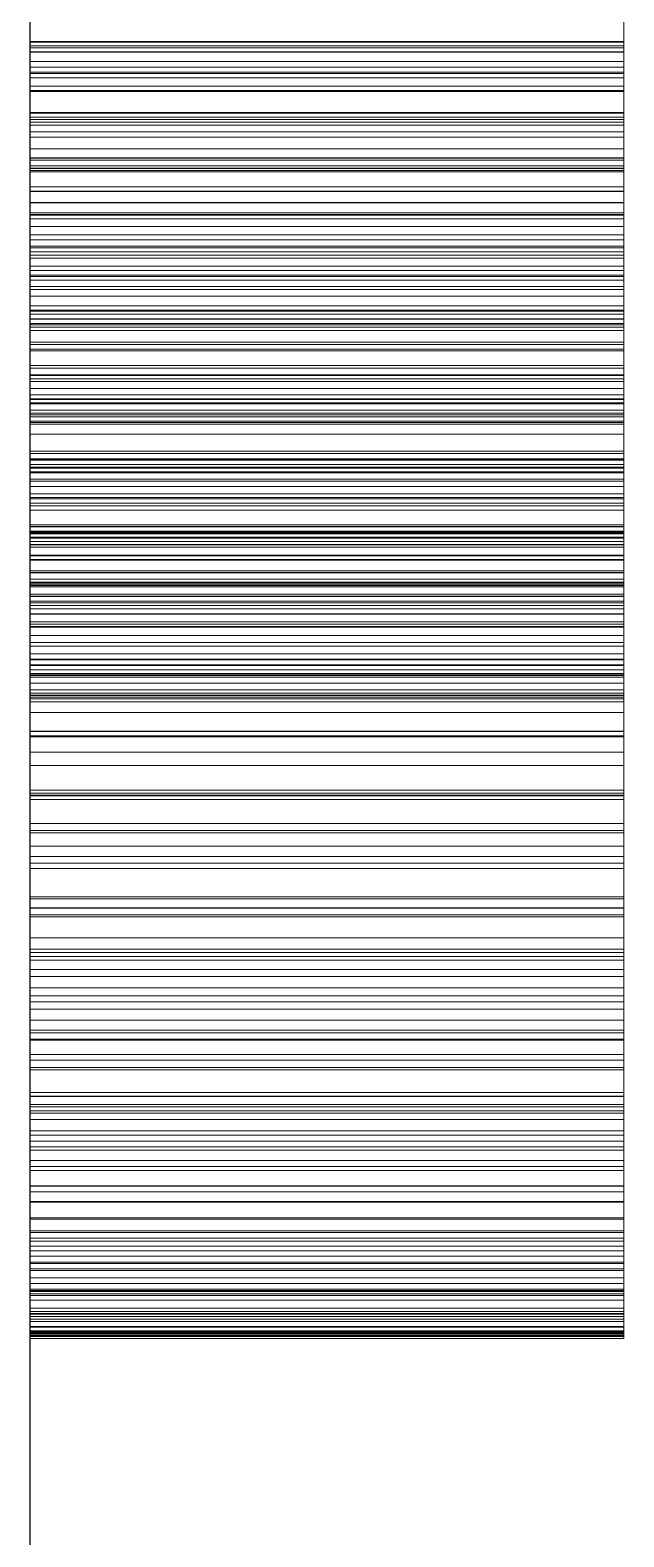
# Model space of a CAD drawing. Header units: millimetres. Extents: x 40 to 1360, y 134 to 546.
# Drawn here: x 107.85 to 108.05, y 328.833 to 329.341 of the extents above; entities that cross this region are included whole.
import ezdxf

# ---------------------------------------------------------------- set-up
doc = ezdxf.new("R2010")
doc.units = ezdxf.units.MM
doc.linetypes.add('WP_HIDDEN', pattern=[2.3, 1.5, -0.8])
doc.layers.add('HIDDEN', color=7, linetype='WP_HIDDEN', lineweight=13)
doc.layers.add('VISIBLE', color=7, linetype='CONTINUOUS', lineweight=25)

msp = doc.modelspace()

# ---------------------------------------------------------------- linework, layer by layer
at = {"layer": 'HIDDEN', "ltscale": 2}
for p, q in [((107.85, 330.8114), (107.85, 328.93626)), ((108.05, 330.8114), (108.05, 328.93626)), ((107.85, 329.37987), (107.85, 329.32211)), ((108.05, 329.37987), (108.05, 329.32211)), ((107.85, 329.32492), (107.85, 329.37411)), ((107.85, 329.32854), (107.85, 329.37164)), ((108.05, 329.32492), (108.05, 329.37411)), ((108.05, 329.32854), (108.05, 329.37164)), ((107.85, 329.33707), (107.85, 329.36697)), ((107.85, 329.36561), (107.85, 329.3358)), ((107.85, 329.36546), (107.85, 329.33045)), ((107.85, 329.33719), (107.85, 329.3653)), ((108.05, 329.33707), (108.05, 329.36697)), ((108.05, 329.36561), (108.05, 329.3358)), ((108.05, 329.36546), (108.05, 329.33045)), ((108.05, 329.33719), (108.05, 329.3653)), ((107.85, 329.36407), (107.85, 329.33703)), ((107.85, 329.36377), (107.85, 329.3204)), ((107.85, 329.33512), (107.85, 329.3619)), ((107.85, 329.36158), (107.85, 329.32075)), ((108.05, 329.36407), (108.05, 329.33703)), ((108.05, 329.36377), (108.05, 329.3204)), ((108.05, 329.33512), (108.05, 329.3619)), ((108.05, 329.36158), (108.05, 329.32075)), ((107.85, 329.32687), (107.85, 329.35713)), ((107.85, 329.35634), (107.85, 329.33369)), ((107.85, 329.32638), (107.85, 329.35586)), ((107.85, 329.35465), (107.85, 329.33362)), ((108.05, 329.32687), (108.05, 329.35713)), ((108.05, 329.35634), (108.05, 329.33369)), ((108.05, 329.32638), (108.05, 329.35586)), ((108.05, 329.35465), (108.05, 329.33362)), ((107.85, 329.35198), (107.85, 329.30099)), ((108.05, 329.35198), (108.05, 329.30099)), ((107.85, 329.29799), (107.85, 329.34228)), ((107.85, 329.30499), (107.85, 329.34105)), ((108.05, 329.29799), (108.05, 329.34228)), ((108.05, 329.30499), (108.05, 329.34105)), ((107.85, 329.31096), (107.85, 329.33719)), ((107.85, 329.33719), (108.05, 329.33719)), ((107.85, 329.30901), (107.85, 329.33707)), ((107.85, 329.33707), (108.05, 329.33707)), ((107.85, 329.33703), (108.05, 329.33703)), ((107.85, 329.33703), (107.85, 329.31173)), ((107.85, 329.3358), (107.85, 329.30681)), ((107.85, 329.3358), (108.05, 329.3358)), ((107.85, 329.31006), (107.85, 329.33512)), ((107.85, 329.33512), (108.05, 329.33512)), ((107.85, 329.33369), (107.85, 329.31306)), ((107.85, 329.33369), (108.05, 329.33369)), ((108.05, 329.31096), (108.05, 329.33719)), ((108.05, 329.30901), (108.05, 329.33707)), ((108.05, 329.33703), (108.05, 329.31173)), ((108.05, 329.3358), (108.05, 329.30681)), ((108.05, 329.31006), (108.05, 329.33512)), ((108.05, 329.33369), (108.05, 329.31306)), ((107.85, 329.33362), (107.85, 329.31332)), ((107.85, 329.33362), (108.05, 329.33362)), ((107.85, 329.33045), (107.85, 329.2953)), ((107.85, 329.33045), (108.05, 329.33045)), ((108.05, 329.33362), (108.05, 329.31332)), ((108.05, 329.33045), (108.05, 329.2953)), ((107.85, 329.29333), (107.85, 329.32854)), ((107.85, 329.32854), (108.05, 329.32854)), ((107.85, 329.29722), (107.85, 329.32687)), ((107.85, 329.32687), (108.05, 329.32687)), ((107.85, 329.29786), (107.85, 329.32638)), ((107.85, 329.32638), (108.05, 329.32638)), ((107.85, 329.27888), (107.85, 329.32492)), ((107.85, 329.32492), (108.05, 329.32492)), ((108.05, 329.29333), (108.05, 329.32854)), ((108.05, 329.29722), (108.05, 329.32687)), ((108.05, 329.29786), (108.05, 329.32638)), ((108.05, 329.27888), (108.05, 329.32492)), ((107.85, 329.32211), (107.85, 329.29447)), ((107.85, 329.32211), (108.05, 329.32211)), ((107.85, 329.32075), (108.05, 329.32075)), ((107.85, 329.32075), (107.85, 329.28291)), ((107.85, 329.3204), (107.85, 329.27946)), ((107.85, 329.3204), (108.05, 329.3204)), ((108.05, 329.32211), (108.05, 329.29447)), ((108.05, 329.32075), (108.05, 329.28291)), ((108.05, 329.3204), (108.05, 329.27946)), ((107.85, 329.31332), (107.85, 329.29374)), ((107.85, 329.31332), (108.05, 329.31332)), ((107.85, 329.31306), (107.85, 329.29446)), ((107.85, 329.31306), (108.05, 329.31306)), ((107.85, 329.31173), (108.05, 329.31173)), ((107.85, 329.31173), (107.85, 329.28817)), ((107.85, 329.28661), (107.85, 329.31096)), ((107.85, 329.31096), (108.05, 329.31096)), ((107.85, 329.28674), (107.85, 329.31006)), ((107.85, 329.31006), (108.05, 329.31006)), ((107.85, 329.28278), (107.85, 329.30901)), ((107.85, 329.30901), (108.05, 329.30901)), ((108.05, 329.31332), (108.05, 329.29374)), ((108.05, 329.31306), (108.05, 329.29446)), ((108.05, 329.31173), (108.05, 329.28817)), ((108.05, 329.28661), (108.05, 329.31096)), ((108.05, 329.28674), (108.05, 329.31006)), ((108.05, 329.28278), (108.05, 329.30901)), ((107.85, 329.30681), (107.85, 329.27865)), ((107.85, 329.30681), (108.05, 329.30681)), ((107.85, 329.27203), (107.85, 329.30499)), ((107.85, 329.30499), (108.05, 329.30499)), ((108.05, 329.30681), (108.05, 329.27865)), ((108.05, 329.27203), (108.05, 329.30499)), ((107.85, 329.30099), (107.85, 329.25366)), ((107.85, 329.30099), (108.05, 329.30099)), ((108.05, 329.30099), (108.05, 329.25366)), ((107.85, 329.25458), (107.85, 329.29799)), ((107.85, 329.29799), (108.05, 329.29799)), ((107.85, 329.27032), (107.85, 329.29786)), ((107.85, 329.29786), (108.05, 329.29786)), ((107.85, 329.26818), (107.85, 329.29722)), ((107.85, 329.29722), (108.05, 329.29722)), ((107.85, 329.2953), (107.85, 329.26002)), ((107.85, 329.2953), (108.05, 329.2953)), ((107.85, 329.29447), (107.85, 329.26766)), ((107.85, 329.29447), (108.05, 329.29447)), ((107.85, 329.29446), (107.85, 329.27743)), ((107.85, 329.29446), (108.05, 329.29446)), ((107.85, 329.29374), (107.85, 329.27488)), ((107.85, 329.29374), (108.05, 329.29374)), ((107.85, 329.25803), (107.85, 329.29333)), ((107.85, 329.29333), (108.05, 329.29333)), ((108.05, 329.25458), (108.05, 329.29799)), ((108.05, 329.27032), (108.05, 329.29786)), ((108.05, 329.26818), (108.05, 329.29722)), ((108.05, 329.2953), (108.05, 329.26002)), ((108.05, 329.29447), (108.05, 329.26766)), ((108.05, 329.29446), (108.05, 329.27743)), ((108.05, 329.29374), (108.05, 329.27488)), ((108.05, 329.25803), (108.05, 329.29333)), ((107.85, 329.28817), (108.05, 329.28817)), ((107.85, 329.28817), (107.85, 329.26636)), ((108.05, 329.28817), (108.05, 329.26636)), ((107.85, 329.26514), (107.85, 329.28674)), ((107.85, 329.28674), (108.05, 329.28674)), ((107.85, 329.26414), (107.85, 329.28661)), ((107.85, 329.28661), (108.05, 329.28661)), ((107.85, 329.28291), (108.05, 329.28291)), ((107.85, 329.28291), (107.85, 329.24806)), ((108.05, 329.26514), (108.05, 329.28674)), ((108.05, 329.26414), (108.05, 329.28661)), ((108.05, 329.28291), (108.05, 329.24806)), ((107.85, 329.25839), (107.85, 329.28278)), ((107.85, 329.28278), (108.05, 329.28278)), ((107.85, 329.27946), (107.85, 329.24095)), ((107.85, 329.27946), (108.05, 329.27946)), ((107.85, 329.23505), (107.85, 329.27888)), ((107.85, 329.27888), (108.05, 329.27888)), ((107.85, 329.27865), (107.85, 329.25132)), ((107.85, 329.27865), (108.05, 329.27865)), ((108.05, 329.25839), (108.05, 329.28278)), ((108.05, 329.27946), (108.05, 329.24095)), ((108.05, 329.23505), (108.05, 329.27888)), ((108.05, 329.27865), (108.05, 329.25132)), ((107.85, 329.27743), (107.85, 329.26149)), ((107.85, 329.27743), (108.05, 329.27743)), ((107.85, 329.27488), (107.85, 329.25676)), ((107.85, 329.27488), (108.05, 329.27488)), ((108.05, 329.27743), (108.05, 329.26149)), ((108.05, 329.27488), (108.05, 329.25676)), ((107.85, 329.24218), (107.85, 329.27203)), ((107.85, 329.27203), (108.05, 329.27203)), ((107.85, 329.24374), (107.85, 329.27032)), ((107.85, 329.27032), (108.05, 329.27032)), ((107.85, 329.23975), (107.85, 329.26818)), ((107.85, 329.26818), (108.05, 329.26818)), ((107.85, 329.26766), (107.85, 329.24167)), ((107.85, 329.26766), (108.05, 329.26766)), ((108.05, 329.24218), (108.05, 329.27203)), ((108.05, 329.24374), (108.05, 329.27032)), ((108.05, 329.23975), (108.05, 329.26818)), ((108.05, 329.26766), (108.05, 329.24167)), ((107.85, 329.26636), (108.05, 329.26636)), ((107.85, 329.26636), (107.85, 329.2463)), ((107.85, 329.24527), (107.85, 329.26514)), ((107.85, 329.26514), (108.05, 329.26514)), ((107.85, 329.24356), (107.85, 329.26414)), ((107.85, 329.26414), (108.05, 329.26414)), ((108.05, 329.26636), (108.05, 329.2463)), ((108.05, 329.24527), (108.05, 329.26514)), ((108.05, 329.24356), (108.05, 329.26414)), ((107.85, 329.26149), (107.85, 329.24666)), ((107.85, 329.26149), (108.05, 329.26149)), ((107.85, 329.26002), (107.85, 329.2246)), ((107.85, 329.26002), (108.05, 329.26002)), ((107.85, 329.23583), (107.85, 329.25839)), ((107.85, 329.25839), (108.05, 329.25839)), ((107.85, 329.22263), (107.85, 329.25803)), ((107.85, 329.25803), (108.05, 329.25803)), ((108.05, 329.26149), (108.05, 329.24666)), ((108.05, 329.26002), (108.05, 329.2246)), ((108.05, 329.23583), (108.05, 329.25839)), ((108.05, 329.22263), (108.05, 329.25803)), ((107.85, 329.25676), (107.85, 329.22345)), ((107.85, 329.25676), (108.05, 329.25676)), ((107.85, 329.21288), (107.85, 329.25458)), ((107.85, 329.25458), (108.05, 329.25458)), ((107.85, 329.25366), (107.85, 329.20922)), ((107.85, 329.25366), (108.05, 329.25366)), ((108.05, 329.25676), (108.05, 329.22345)), ((108.05, 329.21288), (108.05, 329.25458)), ((108.05, 329.25366), (108.05, 329.20922)), ((107.85, 329.25132), (107.85, 329.22481)), ((107.85, 329.25132), (108.05, 329.25132)), ((107.85, 329.24806), (108.05, 329.24806)), ((107.85, 329.24806), (107.85, 329.21678)), ((108.05, 329.25132), (108.05, 329.22481)), ((108.05, 329.24806), (108.05, 329.21678)), ((107.85, 329.24666), (107.85, 329.23292)), ((107.85, 329.24666), (108.05, 329.24666)), ((107.85, 329.2463), (108.05, 329.2463)), ((107.85, 329.2463), (107.85, 329.22798)), ((107.85, 329.22713), (107.85, 329.24527)), ((107.85, 329.24527), (108.05, 329.24527)), ((107.85, 329.21813), (107.85, 329.24374)), ((107.85, 329.24374), (108.05, 329.24374)), ((107.85, 329.22485), (107.85, 329.24356)), ((107.85, 329.24356), (108.05, 329.24356)), ((108.05, 329.24666), (108.05, 329.23292)), ((108.05, 329.2463), (108.05, 329.22798)), ((108.05, 329.22713), (108.05, 329.24527)), ((108.05, 329.21813), (108.05, 329.24374)), ((108.05, 329.22485), (108.05, 329.24356)), ((107.85, 329.21543), (107.85, 329.24218)), ((107.85, 329.24218), (108.05, 329.24218)), ((107.85, 329.24167), (107.85, 329.21651)), ((107.85, 329.24167), (108.05, 329.24167)), ((107.85, 329.24095), (107.85, 329.20488)), ((107.85, 329.24095), (108.05, 329.24095)), ((107.85, 329.21194), (107.85, 329.23975)), ((107.85, 329.23975), (108.05, 329.23975)), ((108.05, 329.21543), (108.05, 329.24218)), ((108.05, 329.24167), (108.05, 329.21651)), ((108.05, 329.24095), (108.05, 329.20488)), ((108.05, 329.21194), (108.05, 329.23975)), ((107.85, 329.21511), (107.85, 329.23583)), ((107.85, 329.23583), (108.05, 329.23583)), ((107.85, 329.19341), (107.85, 329.23505)), ((107.85, 329.23505), (108.05, 329.23505)), ((107.85, 329.23355), (107.85, 328.93626)), ((107.85, 329.23355), (108.05, 329.23355)), ((107.85, 329.23292), (107.85, 329.22028)), ((107.85, 329.23292), (108.05, 329.23292)), ((108.05, 329.21511), (108.05, 329.23583)), ((108.05, 329.19341), (108.05, 329.23505)), ((108.05, 329.23355), (108.05, 328.93626)), ((108.05, 329.23292), (108.05, 329.22028)), ((107.85, 329.22798), (108.05, 329.22798)), ((107.85, 329.22798), (107.85, 329.2114)), ((107.85, 329.21071), (107.85, 329.22713)), ((107.85, 329.22713), (108.05, 329.22713)), ((108.05, 329.22798), (108.05, 329.2114)), ((108.05, 329.21071), (108.05, 329.22713)), ((107.85, 329.2082), (107.85, 329.22485)), ((107.85, 329.22485), (108.05, 329.22485)), ((107.85, 329.22481), (107.85, 329.19913)), ((107.85, 329.22481), (108.05, 329.22481)), ((107.85, 329.2246), (107.85, 329.18905)), ((107.85, 329.2246), (108.05, 329.2246)), ((107.85, 329.22345), (107.85, 329.19458)), ((107.85, 329.22345), (108.05, 329.22345)), ((107.85, 329.18715), (107.85, 329.22263)), ((107.85, 329.22263), (108.05, 329.22263)), ((108.05, 329.2082), (108.05, 329.22485)), ((108.05, 329.22481), (108.05, 329.19913)), ((108.05, 329.2246), (108.05, 329.18905)), ((108.05, 329.22345), (108.05, 329.19458)), ((108.05, 329.18715), (108.05, 329.22263)), ((107.85, 329.22028), (107.85, 329.20874)), ((107.85, 329.22028), (108.05, 329.22028)), ((107.85, 329.19349), (107.85, 329.21813)), ((107.85, 329.21813), (108.05, 329.21813)), ((108.05, 329.22028), (108.05, 329.20874)), ((108.05, 329.19349), (108.05, 329.21813)), ((107.85, 329.21678), (108.05, 329.21678)), ((107.85, 329.21678), (107.85, 329.18968)), ((107.85, 329.21651), (107.85, 329.19218)), ((107.85, 329.21651), (108.05, 329.21651)), ((107.85, 329.1918), (107.85, 329.21543)), ((107.85, 329.21543), (108.05, 329.21543)), ((107.85, 329.19622), (107.85, 329.21511)), ((107.85, 329.21511), (108.05, 329.21511)), ((107.85, 329.17369), (107.85, 329.21288)), ((107.85, 329.21288), (108.05, 329.21288)), ((107.85, 329.18473), (107.85, 329.21194)), ((107.85, 329.21194), (108.05, 329.21194)), ((108.05, 329.21678), (108.05, 329.18968)), ((108.05, 329.21651), (108.05, 329.19218)), ((108.05, 329.1918), (108.05, 329.21543)), ((108.05, 329.19622), (108.05, 329.21511)), ((108.05, 329.17369), (108.05, 329.21288)), ((108.05, 329.18473), (108.05, 329.21194)), ((107.85, 329.2114), (108.05, 329.2114)), ((107.85, 329.2114), (107.85, 329.19657)), ((107.85, 329.19603), (107.85, 329.21071)), ((107.85, 329.21071), (108.05, 329.21071)), ((107.85, 329.20922), (107.85, 329.16765)), ((107.85, 329.20922), (108.05, 329.20922)), ((107.85, 329.20874), (107.85, 329.1983)), ((107.85, 329.20874), (108.05, 329.20874)), ((107.85, 329.19376), (107.85, 329.2082)), ((107.85, 329.2082), (108.05, 329.2082)), ((108.05, 329.2114), (108.05, 329.19657)), ((108.05, 329.19603), (108.05, 329.21071)), ((108.05, 329.20922), (108.05, 329.16765)), ((108.05, 329.20874), (108.05, 329.1983)), ((108.05, 329.19376), (108.05, 329.2082)), ((107.85, 329.20488), (107.85, 329.17123)), ((107.85, 329.20488), (108.05, 329.20488)), ((108.05, 329.20488), (108.05, 329.17123)), ((107.85, 329.19913), (107.85, 329.17428)), ((107.85, 329.19913), (108.05, 329.19913)), ((107.85, 329.1983), (107.85, 329.18896)), ((107.85, 329.1983), (108.05, 329.1983)), ((107.85, 329.19657), (108.05, 329.19657)), ((107.85, 329.19657), (107.85, 329.18349)), ((108.05, 329.19913), (108.05, 329.17428)), ((108.05, 329.1983), (108.05, 329.18896)), ((108.05, 329.19657), (108.05, 329.18349)), ((107.85, 329.17917), (107.85, 329.19622)), ((107.85, 329.19622), (108.05, 329.19622)), ((107.85, 329.18307), (107.85, 329.19603)), ((107.85, 329.19603), (108.05, 329.19603)), ((107.85, 329.19458), (107.85, 329.17015)), ((107.85, 329.19458), (108.05, 329.19458)), ((107.85, 329.18155), (107.85, 329.19376)), ((107.85, 329.19376), (108.05, 329.19376)), ((107.85, 329.16982), (107.85, 329.19349)), ((107.85, 329.19349), (108.05, 329.19349)), ((107.85, 329.15397), (107.85, 329.19341)), ((107.85, 329.19341), (108.05, 329.19341)), ((107.85, 329.19218), (107.85, 329.16868)), ((107.85, 329.19218), (108.05, 329.19218)), ((107.85, 329.17133), (107.85, 329.1918)), ((107.85, 329.1918), (108.05, 329.1918)), ((108.05, 329.17917), (108.05, 329.19622)), ((108.05, 329.18307), (108.05, 329.19603)), ((108.05, 329.19458), (108.05, 329.17015)), ((108.05, 329.18155), (108.05, 329.19376)), ((108.05, 329.16982), (108.05, 329.19349)), ((108.05, 329.15397), (108.05, 329.19341)), ((108.05, 329.19218), (108.05, 329.16868)), ((108.05, 329.17133), (108.05, 329.1918)), ((107.85, 329.18968), (108.05, 329.18968)), ((107.85, 329.18968), (107.85, 329.16675)), ((107.85, 329.18905), (107.85, 329.15336)), ((107.85, 329.18905), (108.05, 329.18905)), ((107.85, 329.18896), (107.85, 329.18072)), ((107.85, 329.18896), (108.05, 329.18896)), ((107.85, 328.93626), (107.85, 329.18715)), ((107.85, 329.18715), (108.05, 329.18715)), ((108.05, 329.18968), (108.05, 329.16675)), ((108.05, 329.18905), (108.05, 329.15336)), ((108.05, 329.18896), (108.05, 329.18072)), ((108.05, 328.93626), (108.05, 329.18715)), ((107.85, 329.15814), (107.85, 329.18473)), ((107.85, 329.18473), (108.05, 329.18473)), ((107.85, 329.18349), (108.05, 329.18349)), ((107.85, 329.18349), (107.85, 329.17214)), ((107.85, 329.17184), (107.85, 329.18307)), ((107.85, 329.18307), (108.05, 329.18307)), ((107.85, 329.17156), (107.85, 329.18155)), ((107.85, 329.18155), (108.05, 329.18155)), ((108.05, 329.15814), (108.05, 329.18473)), ((108.05, 329.18349), (108.05, 329.17214)), ((108.05, 329.17184), (108.05, 329.18307)), ((108.05, 329.17156), (108.05, 329.18155)), ((107.85, 329.18072), (107.85, 329.17357)), ((107.85, 329.18072), (108.05, 329.18072)), ((107.85, 329.16404), (107.85, 329.17917)), ((107.85, 329.17917), (108.05, 329.17917)), ((108.05, 329.18072), (108.05, 329.17357)), ((108.05, 329.16404), (108.05, 329.17917)), ((107.85, 329.17428), (107.85, 329.15026)), ((107.85, 329.17428), (108.05, 329.17428)), ((107.85, 329.13701), (107.85, 329.17369)), ((107.85, 329.17369), (108.05, 329.17369)), ((107.85, 329.17357), (107.85, 329.16753)), ((107.85, 329.17357), (108.05, 329.17357)), ((107.85, 329.17214), (108.05, 329.17214)), ((107.85, 329.17214), (107.85, 329.16255)), ((107.85, 329.16234), (107.85, 329.17184)), ((107.85, 329.17184), (108.05, 329.17184)), ((107.85, 329.16378), (107.85, 329.17156)), ((107.85, 329.17156), (108.05, 329.17156)), ((107.85, 329.15401), (107.85, 329.17133)), ((107.85, 329.17133), (108.05, 329.17133)), ((107.85, 329.17123), (107.85, 329.14001)), ((107.85, 329.17123), (108.05, 329.17123)), ((108.05, 329.17428), (108.05, 329.15026)), ((108.05, 329.13701), (108.05, 329.17369)), ((108.05, 329.17357), (108.05, 329.16753)), ((108.05, 329.17214), (108.05, 329.16255)), ((108.05, 329.16234), (108.05, 329.17184)), ((108.05, 329.16378), (108.05, 329.17156)), ((108.05, 329.15401), (108.05, 329.17133)), ((108.05, 329.17123), (108.05, 329.14001)), ((107.85, 329.17015), (107.85, 329.15016)), ((107.85, 329.17015), (108.05, 329.17015)), ((107.85, 329.14712), (107.85, 329.16982)), ((107.85, 329.16982), (108.05, 329.16982)), ((107.85, 329.16868), (107.85, 329.146)), ((107.85, 329.16868), (108.05, 329.16868)), ((107.85, 329.16765), (107.85, 329.12896)), ((107.85, 329.16765), (108.05, 329.16765)), ((107.85, 329.16753), (107.85, 329.16258)), ((107.85, 329.16753), (108.05, 329.16753)), ((107.85, 329.16675), (108.05, 329.16675)), ((107.85, 329.16675), (107.85, 329.14799)), ((108.05, 329.17015), (108.05, 329.15016)), ((108.05, 329.14712), (108.05, 329.16982)), ((108.05, 329.16868), (108.05, 329.146)), ((108.05, 329.16765), (108.05, 329.12896)), ((108.05, 329.16753), (108.05, 329.16258)), ((108.05, 329.16675), (108.05, 329.14799)), ((107.85, 329.15094), (107.85, 329.16404)), ((107.85, 329.16404), (108.05, 329.16404)), ((107.85, 329.15823), (107.85, 329.16378)), ((107.85, 329.16378), (108.05, 329.16378)), ((107.85, 329.16258), (107.85, 329.15874)), ((107.85, 329.16258), (108.05, 329.16258)), ((107.85, 329.16255), (108.05, 329.16255)), ((107.85, 329.16255), (107.85, 329.1547)), ((107.85, 329.15456), (107.85, 329.16234)), ((107.85, 329.16234), (108.05, 329.16234)), ((108.05, 329.15094), (108.05, 329.16404)), ((108.05, 329.15823), (108.05, 329.16378)), ((108.05, 329.16258), (108.05, 329.15874)), ((108.05, 329.16255), (108.05, 329.1547)), ((108.05, 329.15456), (108.05, 329.16234)), ((107.85, 329.15874), (107.85, 329.15599)), ((107.85, 329.15874), (108.05, 329.15874)), ((107.85, 329.1549), (107.85, 329.15823)), ((107.85, 329.15823), (108.05, 329.15823)), ((107.85, 329.12688), (107.85, 329.15814)), ((107.85, 329.15814), (108.05, 329.15814)), ((107.85, 329.15599), (107.85, 329.15379)), ((107.85, 329.15599), (108.05, 329.15599)), ((108.05, 329.15874), (108.05, 329.15599)), ((108.05, 329.1549), (108.05, 329.15823)), ((108.05, 329.12688), (108.05, 329.15814)), ((108.05, 329.15599), (108.05, 329.15379)), ((107.85, 329.15379), (107.85, 329.1549)), ((107.85, 329.1549), (108.05, 329.1549)), ((107.85, 329.1547), (108.05, 329.1547)), ((107.85, 329.1547), (107.85, 329.14859)), ((107.85, 329.14851), (107.85, 329.15456)), ((107.85, 329.15456), (108.05, 329.15456)), ((107.85, 329.13983), (107.85, 329.15401)), ((107.85, 329.15401), (108.05, 329.15401)), ((107.85, 329.11673), (107.85, 329.15397)), ((107.85, 329.15397), (108.05, 329.15397)), ((107.85, 329.15379), (108.05, 329.15379)), ((107.85, 329.15336), (107.85, 329.11753)), ((107.85, 329.15336), (108.05, 329.15336)), ((107.85, 329.13984), (107.85, 329.15094)), ((107.85, 329.15094), (108.05, 329.15094)), ((108.05, 329.15379), (108.05, 329.1549)), ((108.05, 329.1547), (108.05, 329.14859)), ((108.05, 329.14851), (108.05, 329.15456)), ((108.05, 329.13983), (108.05, 329.15401)), ((108.05, 329.11673), (108.05, 329.15397)), ((108.05, 329.15336), (108.05, 329.11753)), ((108.05, 329.13984), (108.05, 329.15094)), ((107.85, 329.15026), (107.85, 329.12706)), ((107.85, 329.15026), (108.05, 329.15026)), ((107.85, 329.15016), (107.85, 329.13462)), ((107.85, 329.15016), (108.05, 329.15016)), ((107.85, 329.14859), (108.05, 329.14859)), ((107.85, 329.14859), (107.85, 329.14423)), ((107.85, 329.14419), (107.85, 329.14851)), ((107.85, 329.14851), (108.05, 329.14851)), ((107.85, 329.14799), (108.05, 329.14799)), ((107.85, 329.14799), (107.85, 329.1334)), ((107.85, 329.12538), (107.85, 329.14712)), ((107.85, 329.14712), (108.05, 329.14712)), ((107.85, 329.146), (107.85, 329.12415)), ((107.85, 329.146), (108.05, 329.146)), ((108.05, 329.15026), (108.05, 329.12706)), ((108.05, 329.15016), (108.05, 329.13462)), ((108.05, 329.14859), (108.05, 329.14423)), ((108.05, 329.14419), (108.05, 329.14851)), ((108.05, 329.14799), (108.05, 329.1334)), ((108.05, 329.12538), (108.05, 329.14712)), ((108.05, 329.146), (108.05, 329.12415)), ((107.85, 329.14423), (108.05, 329.14423)), ((107.85, 329.14423), (107.85, 329.14161)), ((107.85, 329.1416), (107.85, 329.14419)), ((107.85, 329.14419), (108.05, 329.14419)), ((107.85, 329.14161), (108.05, 329.14161)), ((107.85, 329.14161), (107.85, 329.14074)), ((107.85, 329.14074), (107.85, 329.1416)), ((107.85, 329.1416), (108.05, 329.1416)), ((107.85, 329.14074), (108.05, 329.14074)), ((108.05, 329.14423), (108.05, 329.14161)), ((108.05, 329.1416), (108.05, 329.14419)), ((108.05, 329.14161), (108.05, 329.14074)), ((108.05, 329.14074), (108.05, 329.1416)), ((107.85, 329.14001), (107.85, 329.11095)), ((107.85, 329.14001), (108.05, 329.14001)), ((107.85, 329.13077), (107.85, 329.13984)), ((107.85, 329.13984), (108.05, 329.13984)), ((107.85, 329.12881), (107.85, 329.13983)), ((107.85, 329.13983), (108.05, 329.13983)), ((107.85, 329.10285), (107.85, 329.13701)), ((107.85, 329.13701), (108.05, 329.13701)), ((108.05, 329.14001), (108.05, 329.11095)), ((108.05, 329.13077), (108.05, 329.13984)), ((108.05, 329.12881), (108.05, 329.13983)), ((108.05, 329.10285), (108.05, 329.13701)), ((107.85, 329.13462), (107.85, 329.12352)), ((107.85, 329.13462), (108.05, 329.13462)), ((107.85, 329.1334), (108.05, 329.1334)), ((107.85, 329.1334), (107.85, 329.12297)), ((107.85, 329.12371), (107.85, 329.13077)), ((107.85, 329.13077), (108.05, 329.13077)), ((108.05, 329.13462), (108.05, 329.12352)), ((108.05, 329.1334), (108.05, 329.12297)), ((108.05, 329.12371), (108.05, 329.13077)), ((107.85, 329.12896), (107.85, 329.09314)), ((107.85, 329.12896), (108.05, 329.12896)), ((107.85, 329.12093), (107.85, 329.12881)), ((107.85, 329.12881), (108.05, 329.12881)), ((107.85, 329.12706), (107.85, 329.10469)), ((107.85, 329.12706), (108.05, 329.12706)), ((107.85, 329.09764), (107.85, 329.12688)), ((107.85, 329.12688), (108.05, 329.12688)), ((107.85, 329.10462), (107.85, 329.12538)), ((107.85, 329.12538), (108.05, 329.12538)), ((108.05, 329.12896), (108.05, 329.09314)), ((108.05, 329.12093), (108.05, 329.12881)), ((108.05, 329.12706), (108.05, 329.10469)), ((108.05, 329.09764), (108.05, 329.12688)), ((108.05, 329.10462), (108.05, 329.12538)), ((107.85, 329.12415), (107.85, 329.10313)), ((107.85, 329.12415), (108.05, 329.12415)), ((107.85, 329.11867), (107.85, 329.12371)), ((107.85, 329.12371), (108.05, 329.12371)), ((107.85, 329.12352), (107.85, 329.11685)), ((107.85, 329.12352), (108.05, 329.12352)), ((107.85, 329.12297), (108.05, 329.12297)), ((107.85, 329.12297), (107.85, 329.11672)), ((107.85, 329.11621), (107.85, 329.12093)), ((107.85, 329.12093), (108.05, 329.12093)), ((108.05, 329.12415), (108.05, 329.10313)), ((108.05, 329.11867), (108.05, 329.12371)), ((108.05, 329.12352), (108.05, 329.11685)), ((108.05, 329.12297), (108.05, 329.11672)), ((108.05, 329.11621), (108.05, 329.12093)), ((107.85, 329.11564), (107.85, 329.11867)), ((107.85, 329.11867), (108.05, 329.11867)), ((107.85, 329.11753), (107.85, 329.07357)), ((107.85, 329.11753), (108.05, 329.11753)), ((107.85, 329.11685), (107.85, 329.11463)), ((107.85, 329.11685), (108.05, 329.11685)), ((107.85, 329.08169), (107.85, 329.11673)), ((107.85, 329.11673), (108.05, 329.11673)), ((107.85, 329.11672), (108.05, 329.11672)), ((107.85, 329.11672), (107.85, 329.11463)), ((107.85, 329.11463), (107.85, 329.11621)), ((107.85, 329.11621), (108.05, 329.11621)), ((107.85, 329.11463), (107.85, 329.11564)), ((107.85, 329.11564), (108.05, 329.11564)), ((108.05, 329.11564), (108.05, 329.11867)), ((108.05, 329.11753), (108.05, 329.07357)), ((108.05, 329.11685), (108.05, 329.11463)), ((108.05, 329.08169), (108.05, 329.11673)), ((108.05, 329.11672), (108.05, 329.11463)), ((108.05, 329.11463), (108.05, 329.11621)), ((108.05, 329.11463), (108.05, 329.11564)), ((107.85, 329.11463), (108.05, 329.11463)), ((107.85, 329.11095), (107.85, 329.08376)), ((107.85, 329.11095), (108.05, 329.11095)), ((108.05, 329.11095), (108.05, 329.08376)), ((107.85, 329.10469), (107.85, 329.08314)), ((107.85, 329.10469), (108.05, 329.10469)), ((107.85, 329.08482), (107.85, 329.10462)), ((107.85, 329.10462), (108.05, 329.10462)), ((107.85, 329.10313), (107.85, 329.08293)), ((107.85, 329.10313), (108.05, 329.10313)), ((107.85, 329.07121), (107.85, 329.10285)), ((107.85, 329.10285), (108.05, 329.10285)), ((108.05, 329.10469), (108.05, 329.08314)), ((108.05, 329.08482), (108.05, 329.10462)), ((108.05, 329.10313), (108.05, 329.08293)), ((108.05, 329.07121), (108.05, 329.10285)), ((107.85, 329.07041), (107.85, 329.09764)), ((107.85, 329.09764), (108.05, 329.09764)), ((108.05, 329.07041), (108.05, 329.09764)), ((107.85, 329.09314), (107.85, 329.06021)), ((107.85, 329.09314), (108.05, 329.09314)), ((108.05, 329.09314), (108.05, 329.06021)), ((107.85, 329.06599), (107.85, 329.08482)), ((107.85, 329.08482), (108.05, 329.08482)), ((108.05, 329.06599), (108.05, 329.08482)), ((107.85, 329.08376), (107.85, 329.05845)), ((107.85, 329.08376), (108.05, 329.08376)), ((107.85, 329.08314), (107.85, 329.06243)), ((107.85, 329.08314), (108.05, 329.08314)), ((107.85, 329.08293), (107.85, 329.04502)), ((107.85, 329.08293), (108.05, 329.08293)), ((107.85, 329.04884), (107.85, 329.08169)), ((107.85, 329.08169), (108.05, 329.08169)), ((108.05, 329.08376), (108.05, 329.05845)), ((108.05, 329.08314), (108.05, 329.06243)), ((108.05, 329.08293), (108.05, 329.04502)), ((108.05, 329.04884), (108.05, 329.08169)), ((107.85, 329.07357), (107.85, 329.02871)), ((107.85, 329.07357), (108.05, 329.07357)), ((107.85, 329.04208), (107.85, 329.07121)), ((107.85, 329.07121), (108.05, 329.07121)), ((107.85, 329.0452), (107.85, 329.07041)), ((107.85, 329.07041), (108.05, 329.07041)), ((108.05, 329.07357), (108.05, 329.02871)), ((108.05, 329.04208), (108.05, 329.07121)), ((108.05, 329.0452), (108.05, 329.07041)), ((107.85, 329.04814), (107.85, 329.06599)), ((107.85, 329.06599), (108.05, 329.06599)), ((108.05, 329.04814), (108.05, 329.06599)), ((107.85, 329.06243), (107.85, 329.04276)), ((107.85, 329.06243), (108.05, 329.06243)), ((107.85, 329.06021), (107.85, 329.03015)), ((107.85, 329.06021), (108.05, 329.06021)), ((108.05, 329.06243), (108.05, 329.04276)), ((108.05, 329.06021), (108.05, 329.03015)), ((107.85, 329.05845), (107.85, 329.03501)), ((107.85, 329.05845), (108.05, 329.05845)), ((108.05, 329.05845), (108.05, 329.03501)), ((107.85, 329.01819), (107.85, 329.04884)), ((107.85, 329.04884), (108.05, 329.04884)), ((107.85, 329.03125), (107.85, 329.04814)), ((107.85, 329.04814), (108.05, 329.04814)), ((107.85, 329.02201), (107.85, 329.0452)), ((107.85, 329.0452), (108.05, 329.0452)), ((107.85, 329.04502), (107.85, 329.02746)), ((107.85, 329.04502), (108.05, 329.04502)), ((108.05, 329.01819), (108.05, 329.04884)), ((108.05, 329.03125), (108.05, 329.04814)), ((108.05, 329.02201), (108.05, 329.0452)), ((108.05, 329.04502), (108.05, 329.02746)), ((107.85, 329.04276), (107.85, 329.02436)), ((107.85, 329.04276), (108.05, 329.04276)), ((107.85, 329.01546), (107.85, 329.04208)), ((107.85, 329.04208), (108.05, 329.04208)), ((108.05, 329.04276), (108.05, 329.02436)), ((108.05, 329.01546), (108.05, 329.04208)), ((107.85, 329.03501), (107.85, 329.01344)), ((107.85, 329.03501), (108.05, 329.03501)), ((108.05, 329.03501), (108.05, 329.01344)), ((107.85, 329.00049), (107.85, 329.03125)), ((107.85, 329.03125), (108.05, 329.03125)), ((107.85, 329.03015), (107.85, 329.00297)), ((107.85, 329.03015), (108.05, 329.03015)), ((108.05, 329.00049), (108.05, 329.03125)), ((108.05, 329.03015), (108.05, 329.00297)), ((107.85, 329.02871), (107.85, 328.98294)), ((107.85, 329.02871), (108.05, 329.02871)), ((107.85, 329.02746), (107.85, 329.01103)), ((107.85, 329.02746), (108.05, 329.02746)), ((107.85, 329.02436), (107.85, 329.00723)), ((107.85, 329.02436), (108.05, 329.02436)), ((108.05, 329.02871), (108.05, 328.98294)), ((108.05, 329.02746), (108.05, 329.01103)), ((108.05, 329.02436), (108.05, 329.00723)), ((107.85, 329.00084), (107.85, 329.02201)), ((107.85, 329.02201), (108.05, 329.02201)), ((108.05, 329.00084), (108.05, 329.02201)), ((107.85, 329.00388), (107.85, 329.01819)), ((107.85, 329.01819), (108.05, 329.01819)), ((107.85, 328.99136), (107.85, 329.01546)), ((107.85, 329.01546), (108.05, 329.01546)), ((108.05, 329.00388), (108.05, 329.01819)), ((108.05, 328.99136), (108.05, 329.01546)), ((107.85, 329.01344), (107.85, 328.99376)), ((107.85, 329.01344), (108.05, 329.01344)), ((107.85, 329.01103), (107.85, 328.99574)), ((107.85, 329.01103), (108.05, 329.01103)), ((108.05, 329.01344), (108.05, 328.99376)), ((108.05, 329.01103), (108.05, 328.99574)), ((107.85, 329.00723), (107.85, 328.99136)), ((107.85, 329.00723), (108.05, 329.00723)), ((107.85, 328.99049), (107.85, 329.00388)), ((107.85, 329.00388), (108.05, 329.00388)), ((108.05, 329.00723), (108.05, 328.99136)), ((108.05, 328.99049), (108.05, 329.00388)), ((107.85, 329.00297), (107.85, 328.97883)), ((107.85, 329.00297), (108.05, 329.00297)), ((107.85, 328.98168), (107.85, 329.00084)), ((107.85, 329.00084), (108.05, 329.00084)), ((107.85, 328.97383), (107.85, 329.00049)), ((107.85, 329.00049), (108.05, 329.00049)), ((108.05, 329.00297), (108.05, 328.97883)), ((108.05, 328.98168), (108.05, 329.00084)), ((108.05, 328.97383), (108.05, 329.00049)), ((107.85, 328.99574), (107.85, 328.98158)), ((107.85, 328.99574), (108.05, 328.99574)), ((107.85, 328.99376), (107.85, 328.97594)), ((107.85, 328.99376), (108.05, 328.99376)), ((108.05, 328.99574), (108.05, 328.98158)), ((108.05, 328.99376), (108.05, 328.97594)), ((107.85, 328.99136), (107.85, 328.97677)), ((107.85, 328.96995), (107.85, 328.99136)), ((107.85, 328.99136), (108.05, 328.99136)), ((107.85, 328.97803), (107.85, 328.99049)), ((107.85, 328.99049), (108.05, 328.99049)), ((108.05, 328.99136), (108.05, 328.97677)), ((108.05, 328.96995), (108.05, 328.99136)), ((108.05, 328.97803), (108.05, 328.99049)), ((107.85, 328.98294), (107.85, 328.93626)), ((107.85, 328.98294), (108.05, 328.98294)), ((107.85, 328.96454), (107.85, 328.98168)), ((107.85, 328.98168), (108.05, 328.98168)), ((107.85, 328.98158), (107.85, 328.96855)), ((107.85, 328.98158), (108.05, 328.98158)), ((107.85, 328.97883), (107.85, 328.95792)), ((107.85, 328.97883), (108.05, 328.97883)), ((108.05, 328.98294), (108.05, 328.93626)), ((108.05, 328.96454), (108.05, 328.98168)), ((108.05, 328.98158), (108.05, 328.96855)), ((108.05, 328.97883), (108.05, 328.95792)), ((107.85, 328.96648), (107.85, 328.97803)), ((107.85, 328.97803), (108.05, 328.97803)), ((107.85, 328.97677), (107.85, 328.96345)), ((107.85, 328.97677), (108.05, 328.97677)), ((107.85, 328.97594), (107.85, 328.96)), ((107.85, 328.97594), (108.05, 328.97594)), ((107.85, 328.95127), (107.85, 328.97383)), ((107.85, 328.97383), (108.05, 328.97383)), ((108.05, 328.96648), (108.05, 328.97803)), ((108.05, 328.97677), (108.05, 328.96345)), ((108.05, 328.97594), (108.05, 328.96)), ((108.05, 328.95127), (108.05, 328.97383)), ((107.85, 328.95139), (107.85, 328.96995)), ((107.85, 328.96995), (108.05, 328.96995)), ((107.85, 328.96855), (107.85, 328.95665)), ((107.85, 328.96855), (108.05, 328.96855)), ((108.05, 328.95139), (108.05, 328.96995)), ((108.05, 328.96855), (108.05, 328.95665)), ((107.85, 328.94617), (107.85, 328.96648)), ((107.85, 328.96648), (108.05, 328.96648)), ((107.85, 328.94941), (107.85, 328.96454)), ((107.85, 328.96454), (108.05, 328.96454)), ((107.85, 328.96345), (107.85, 328.95139)), ((107.85, 328.96345), (108.05, 328.96345)), ((108.05, 328.94617), (108.05, 328.96648)), ((108.05, 328.94941), (108.05, 328.96454)), ((108.05, 328.96345), (108.05, 328.95139)), ((107.85, 328.96), (107.85, 328.94594)), ((107.85, 328.96), (108.05, 328.96)), ((107.85, 328.95792), (107.85, 328.94022)), ((107.85, 328.95792), (108.05, 328.95792)), ((108.05, 328.96), (108.05, 328.94594)), ((108.05, 328.95792), (108.05, 328.94022)), ((107.85, 328.95665), (107.85, 328.94589)), ((107.85, 328.95665), (108.05, 328.95665)), ((108.05, 328.95665), (108.05, 328.94589)), ((107.85, 328.95139), (107.85, 328.94061)), ((107.85, 328.93569), (107.85, 328.95139)), ((107.85, 328.95139), (108.05, 328.95139)), ((107.85, 328.93281), (107.85, 328.95127)), ((107.85, 328.95127), (108.05, 328.95127)), ((107.85, 328.9363), (107.85, 328.94941)), ((107.85, 328.94941), (108.05, 328.94941)), ((108.05, 328.95139), (108.05, 328.94061)), ((108.05, 328.93569), (108.05, 328.95139)), ((108.05, 328.93281), (108.05, 328.95127)), ((108.05, 328.9363), (108.05, 328.94941)), ((107.85, 328.92955), (107.85, 328.94617)), ((107.85, 328.94617), (108.05, 328.94617)), ((107.85, 328.94594), (107.85, 328.93375)), ((107.85, 328.94594), (108.05, 328.94594)), ((107.85, 328.94589), (107.85, 328.93626)), ((107.85, 328.94589), (108.05, 328.94589)), ((108.05, 328.92955), (108.05, 328.94617)), ((108.05, 328.94594), (108.05, 328.93375)), ((108.05, 328.94589), (108.05, 328.93626)), ((107.85, 328.94061), (107.85, 328.93109)), ((107.85, 328.94061), (108.05, 328.94061)), ((107.85, 328.94022), (107.85, 328.92574)), ((107.85, 328.94022), (108.05, 328.94022)), ((108.05, 328.94061), (108.05, 328.93109)), ((108.05, 328.94022), (108.05, 328.92574)), ((107.85, 328.92521), (107.85, 328.9363)), ((107.85, 328.9363), (108.05, 328.9363)), ((107.85, 328.93626), (107.85, 328.92776)), ((107.85, 328.93626), (108.05, 328.93626)), ((107.85, 328.92284), (107.85, 328.93569)), ((107.85, 328.93569), (108.05, 328.93569)), ((107.85, 328.93375), (107.85, 328.92344)), ((107.85, 328.93375), (108.05, 328.93375)), ((107.85, 328.91846), (107.85, 328.93281)), ((107.85, 328.93281), (108.05, 328.93281)), ((108.05, 328.92521), (108.05, 328.9363)), ((108.05, 328.93626), (108.05, 328.92776)), ((108.05, 328.92284), (108.05, 328.93569)), ((108.05, 328.93375), (108.05, 328.92344)), ((108.05, 328.91846), (108.05, 328.93281)), ((107.85, 328.93109), (107.85, 328.92284)), ((107.85, 328.93109), (108.05, 328.93109)), ((107.85, 328.91662), (107.85, 328.92955)), ((107.85, 328.92955), (108.05, 328.92955)), ((107.85, 328.92776), (107.85, 328.92039)), ((107.85, 328.92776), (108.05, 328.92776)), ((108.05, 328.93109), (108.05, 328.92284)), ((108.05, 328.91662), (108.05, 328.92955)), ((108.05, 328.92776), (108.05, 328.92039)), ((107.85, 328.92574), (107.85, 328.91448)), ((107.85, 328.92574), (108.05, 328.92574)), ((107.85, 328.91613), (107.85, 328.92521)), ((107.85, 328.92521), (108.05, 328.92521)), ((107.85, 328.92344), (107.85, 328.915)), ((107.85, 328.92344), (108.05, 328.92344)), ((107.85, 328.92284), (107.85, 328.91586)), ((107.85, 328.91285), (107.85, 328.92284)), ((107.85, 328.92284), (108.05, 328.92284)), ((108.05, 328.92574), (108.05, 328.91448)), ((108.05, 328.91613), (108.05, 328.92521)), ((108.05, 328.92344), (108.05, 328.915)), ((108.05, 328.92284), (108.05, 328.91586)), ((108.05, 328.91285), (108.05, 328.92284)), ((107.85, 328.92039), (107.85, 328.90906)), ((107.85, 328.92039), (108.05, 328.92039)), ((107.85, 328.9082), (107.85, 328.91846)), ((107.85, 328.91846), (108.05, 328.91846)), ((108.05, 328.92039), (108.05, 328.90906)), ((108.05, 328.9082), (108.05, 328.91846)), ((107.85, 328.90739), (107.85, 328.91662)), ((107.85, 328.91662), (108.05, 328.91662)), ((107.85, 328.90908), (107.85, 328.91613)), ((107.85, 328.91613), (108.05, 328.91613)), ((107.85, 328.91586), (107.85, 328.91015)), ((107.85, 328.91586), (108.05, 328.91586)), ((107.85, 328.915), (107.85, 328.90844)), ((107.85, 328.915), (108.05, 328.915)), ((107.85, 328.91448), (107.85, 328.90644)), ((107.85, 328.91448), (108.05, 328.91448)), ((107.85, 328.90571), (107.85, 328.91285)), ((107.85, 328.91285), (108.05, 328.91285)), ((108.05, 328.90739), (108.05, 328.91662)), ((108.05, 328.90908), (108.05, 328.91613)), ((108.05, 328.91586), (108.05, 328.91015)), ((108.05, 328.915), (108.05, 328.90844)), ((108.05, 328.91448), (108.05, 328.90644)), ((108.05, 328.90571), (108.05, 328.91285)), ((107.85, 328.91015), (107.85, 328.90571)), ((107.85, 328.91015), (108.05, 328.91015)), ((107.85, 328.90403), (107.85, 328.90908)), ((107.85, 328.90908), (108.05, 328.90908)), ((107.85, 328.90906), (107.85, 328.90227)), ((107.85, 328.90906), (108.05, 328.90906)), ((107.85, 328.90844), (107.85, 328.90375)), ((107.85, 328.90844), (108.05, 328.90844)), ((107.85, 328.90205), (107.85, 328.9082)), ((107.85, 328.9082), (108.05, 328.9082)), ((107.85, 328.90185), (107.85, 328.90739)), ((107.85, 328.90739), (108.05, 328.90739)), ((108.05, 328.91015), (108.05, 328.90571)), ((108.05, 328.90403), (108.05, 328.90908)), ((108.05, 328.90906), (108.05, 328.90227)), ((108.05, 328.90844), (108.05, 328.90375)), ((108.05, 328.90205), (108.05, 328.9082)), ((108.05, 328.90185), (108.05, 328.90739)), ((107.85, 328.90644), (107.85, 328.90161)), ((107.85, 328.90644), (108.05, 328.90644)), ((107.85, 328.90571), (107.85, 328.90254)), ((107.85, 328.90143), (107.85, 328.90571)), ((107.85, 328.90571), (108.05, 328.90571)), ((107.85, 328.90101), (107.85, 328.90403)), ((107.85, 328.90403), (108.05, 328.90403)), ((107.85, 328.90375), (107.85, 328.90094)), ((107.85, 328.90375), (108.05, 328.90375)), ((107.85, 328.90254), (107.85, 328.90063)), ((107.85, 328.90254), (108.05, 328.90254)), ((107.85, 328.90227), (107.85, 328.9)), ((107.85, 328.90227), (108.05, 328.90227)), ((107.85, 328.9), (107.85, 328.90205)), ((107.85, 328.90205), (108.05, 328.90205)), ((108.05, 328.90644), (108.05, 328.90161)), ((108.05, 328.90571), (108.05, 328.90254)), ((108.05, 328.90143), (108.05, 328.90571)), ((108.05, 328.90101), (108.05, 328.90403)), ((108.05, 328.90375), (108.05, 328.90094)), ((108.05, 328.90254), (108.05, 328.90063)), ((108.05, 328.90227), (108.05, 328.9)), ((108.05, 328.9), (108.05, 328.90205)), ((107.85, 328.9), (107.85, 328.90185)), ((107.85, 328.90185), (108.05, 328.90185)), ((107.85, 328.90161), (107.85, 328.9)), ((107.85, 328.90161), (108.05, 328.90161)), ((107.85, 328.9), (107.85, 328.90143)), ((107.85, 328.90143), (108.05, 328.90143)), ((107.85, 328.9), (107.85, 328.90101)), ((107.85, 328.90101), (108.05, 328.90101)), ((107.85, 328.90094), (107.85, 328.9)), ((107.85, 328.90094), (108.05, 328.90094)), ((107.85, 328.90063), (107.85, 328.9)), ((107.85, 328.90063), (108.05, 328.90063)), ((107.85, 328.9), (108.05, 328.9)), ((108.05, 328.9), (108.05, 328.90185)), ((108.05, 328.90161), (108.05, 328.9)), ((108.05, 328.9), (108.05, 328.90143)), ((108.05, 328.9), (108.05, 328.90101)), ((108.05, 328.90094), (108.05, 328.9)), ((108.05, 328.90063), (108.05, 328.9))]:
    msp.add_line(p, q, dxfattribs=at)
msp.add_lwpolyline([(107.85, 327.5), (107.85, 327.56268), (107.85, 327.74758), (107.85, 328.04542), (107.85, 328.44128), (107.85, 328.91529), (107.85, 329.4437), (107.85, 330), (107.85, 330.5563), (107.85, 331.08471), (107.85, 331.55872), (107.85, 331.95458), (107.85, 332.25242), (107.85, 332.43732), (107.85, 332.5)], dxfattribs=at)
at = {"layer": 'VISIBLE'}
msp.add_line((107.85, 280.5), (107.85, 492.5), dxfattribs=at)

doc.saveas('drawing.dxf')
